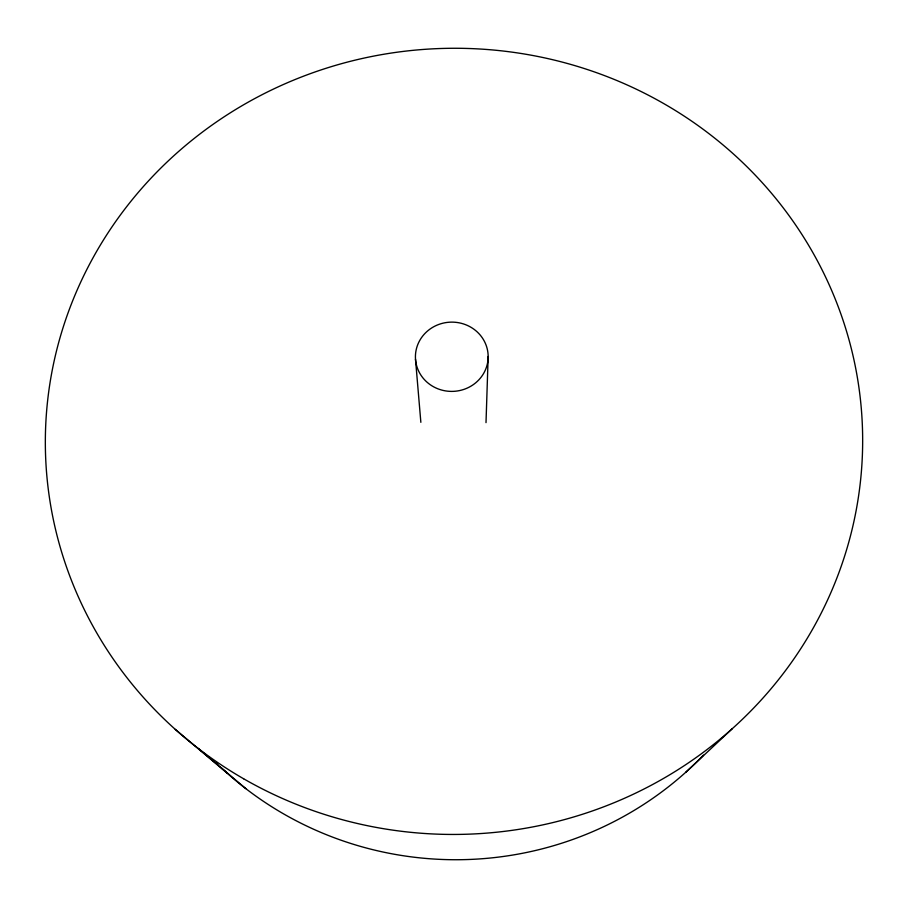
<?xml version="1.0" encoding="UTF-8"?>
<svg xmlns="http://www.w3.org/2000/svg" width="908" height="908" viewBox="0 0 908 908"><rect width="100%" height="100%" fill="white"/><g stroke="black" fill="none" stroke-linecap="round" stroke-linejoin="round"><path stroke-width="1.36" d="M486.007 422.64L488.164 356.504A36.377 34.64 -1.5 0 0 433.434 326.903A36.377 34.64 -1.5 0 0 433.752 386.887A36.377 34.64 -1.5 0 0 488.164 356.504M685.756 772.277L732.381 728.579M198.228 748.442L245.841 788.655M175.255 729.362L226.818 772.844M415.489 359.159L420.858 422.334M703.518 755.115A338.922 330.081 -1.5 0 1 221.756 768.225M217.784 764.457A338.922 330.081 -1.5 0 1 215.82 762.55M243.605 778.758A408.668 393.073 -1.5 0 0 862.6 447.315A408.668 393.073 -1.5 0 0 255.784 97.996A408.668 393.073 -1.5 0 0 243.605 778.758"/></g></svg>
